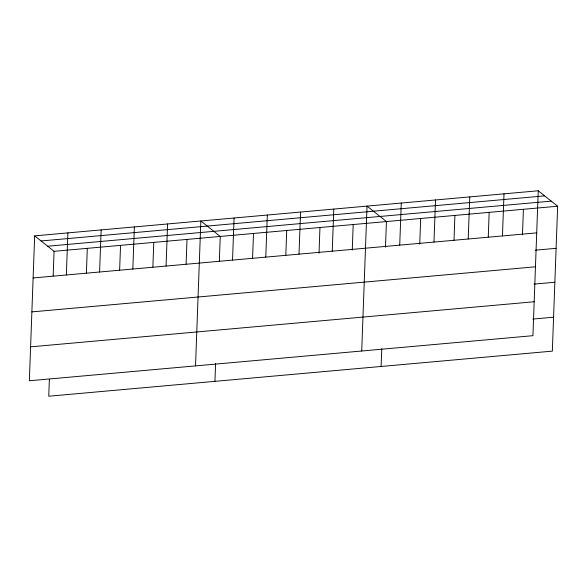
<?xml version="1.0" encoding="UTF-8"?>
<svg xmlns="http://www.w3.org/2000/svg" width="587" height="587" viewBox="0 0 587 587"><rect width="100%" height="100%" fill="white"/><g stroke="black" fill="none" stroke-linecap="round" stroke-linejoin="round"><path stroke-width="0.88" d="M34.662 235.864L29.35 380.772L532.93 335.683L538.25 190.775L34.662 235.864L54.07 251.317L557.65 206.228L552.338 351.136L48.75 396.225L49.374 379.261M53.16 276.022L54.07 251.317M66.353 274.987L67.901 232.892M86.399 273.05L87.302 248.338M99.592 272.008L101.14 229.913M119.631 270.071L120.54 245.366M132.831 269.029L134.372 226.934M152.869 267.092L153.779 242.387M166.07 266.058L167.611 223.963M186.108 264.121L187.011 239.408M195.53 365.892L200.849 220.983L220.25 236.436L219.34 261.142M214.937 381.345L215.59 363.485M232.54 260.107L234.081 218.012M252.579 258.17L253.489 233.457M265.779 257.128L267.32 215.033M285.818 255.191L286.72 230.486M299.01 254.149L300.559 212.061M319.02 253.129L319.959 227.507M332.249 251.177L333.79 209.082M352.259 250.157L353.198 224.535M361.717 351.019L367.029 206.103L386.429 221.556L385.49 247.178M381.117 366.464L381.77 348.605M399.725 245.131L401.273 203.043M419.734 244.111L420.674 218.489M433.969 242.071L435.517 199.976M454.015 240.134L454.918 215.422M468.213 239.004L469.761 196.909M488.259 237.067L489.162 212.355M502.457 235.937L504.006 193.842M522.467 234.91L523.406 209.288M41.068 240.963L544.648 195.875M47.664 246.217L551.244 201.128M33.121 277.959L536.701 232.87M535.381 250.172L556.109 248.316M31.874 311.888L535.461 266.799M534.133 284.101L554.862 282.252M30.597 346.844L534.177 301.755M532.857 319.064L553.578 317.207M538.25 190.775L557.65 206.228"/></g></svg>
